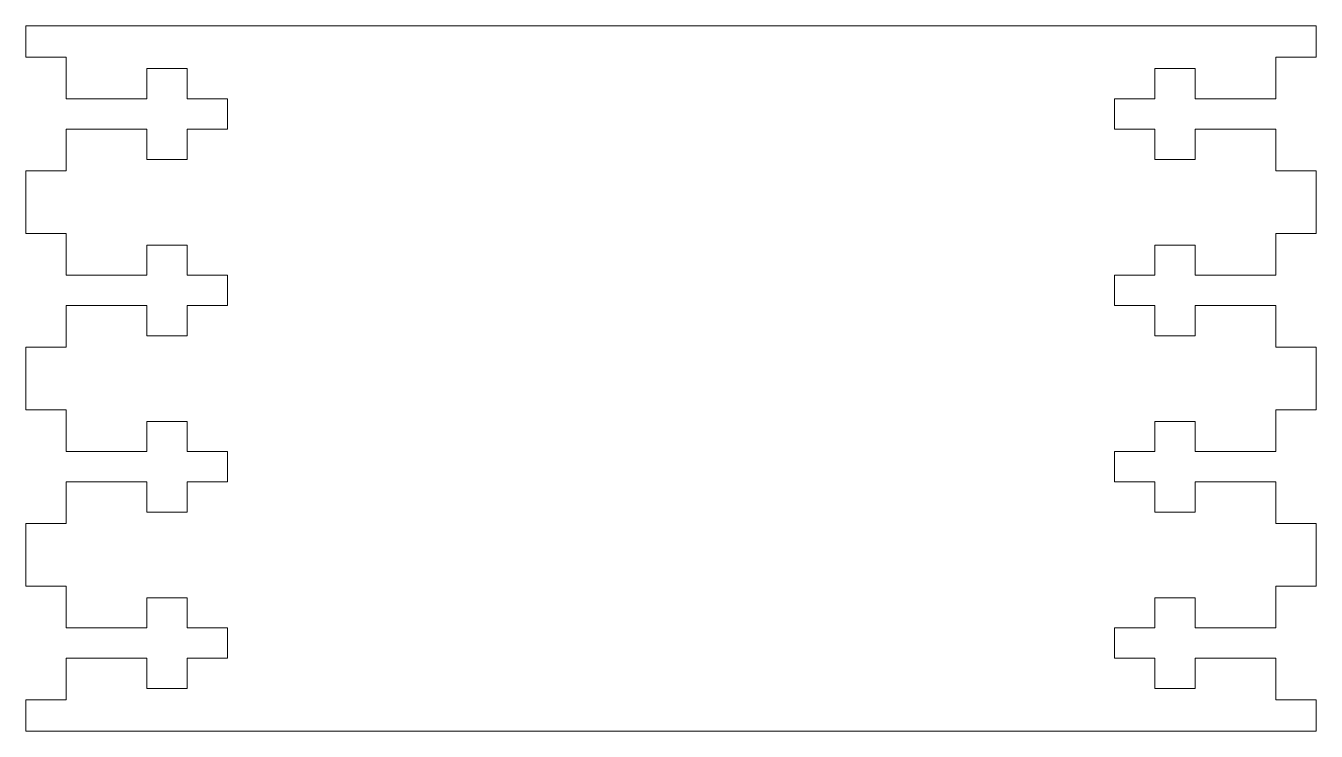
# Model space of a CAD drawing. Header units: millimetres. Extents: x -138 to -10, y -13 to 57.
import ezdxf

# ---------------------------------------------------------------- set-up
doc = ezdxf.new("R2010")
doc.units = ezdxf.units.MM

msp = doc.modelspace()

# ---------------------------------------------------------------- linework, layer by layer
at = {"color": 7, "linetype": 'Continuous', "lineweight": 15}
for p, q in [((-9.72, 56.71), (-137.72, 56.71)), ((-137.72, 53.6), (-137.72, 56.71)), ((-9.72, 56.71), (-9.72, 53.6)), ((-137.72, 53.6), (-133.72, 53.6)), ((-133.72, 53.6), (-133.72, 49.46)), ((-13.72, 53.6), (-13.72, 49.46)), ((-9.72, 53.6), (-13.72, 53.6)), ((-125.72, 49.46), (-125.72, 52.46)), ((-125.72, 52.46), (-121.72, 52.46)), ((-121.72, 49.46), (-121.72, 52.46)), ((-25.72, 52.46), (-25.72, 49.46)), ((-21.72, 52.46), (-25.72, 52.46)), ((-21.72, 52.46), (-21.72, 49.46)), ((-133.72, 49.46), (-125.72, 49.46)), ((-121.72, 49.46), (-117.72, 49.46)), ((-117.72, 46.46), (-117.72, 49.46)), ((-29.72, 49.46), (-29.72, 46.46)), ((-25.72, 49.46), (-29.72, 49.46)), ((-13.72, 49.46), (-21.72, 49.46)), ((-133.72, 46.46), (-125.72, 46.46)), ((-133.72, 46.46), (-133.72, 42.33)), ((-125.72, 43.46), (-125.72, 46.46)), ((-121.72, 46.46), (-117.72, 46.46)), ((-121.72, 43.46), (-121.72, 46.46)), ((-25.72, 46.46), (-29.72, 46.46)), ((-25.72, 46.46), (-25.72, 43.46)), ((-13.72, 46.46), (-21.72, 46.46)), ((-21.72, 46.46), (-21.72, 43.46)), ((-13.72, 46.46), (-13.72, 42.33)), ((-137.72, 42.33), (-133.72, 42.33)), ((-137.72, 36.1), (-137.72, 42.33)), ((-125.72, 43.46), (-121.72, 43.46)), ((-21.72, 43.46), (-25.72, 43.46)), ((-9.72, 42.33), (-13.72, 42.33)), ((-9.72, 42.33), (-9.72, 36.1)), ((-137.72, 36.1), (-133.72, 36.1)), ((-133.72, 36.1), (-133.72, 31.96)), ((-13.72, 36.1), (-13.72, 31.96)), ((-9.72, 36.1), (-13.72, 36.1)), ((-125.72, 31.96), (-125.72, 34.96)), ((-125.72, 34.96), (-121.72, 34.96)), ((-121.72, 31.96), (-121.72, 34.96)), ((-25.72, 34.96), (-25.72, 31.96)), ((-21.72, 34.96), (-25.72, 34.96)), ((-21.72, 34.96), (-21.72, 31.96)), ((-133.72, 31.96), (-125.72, 31.96)), ((-121.72, 31.96), (-117.72, 31.96)), ((-117.72, 28.96), (-117.72, 31.96)), ((-29.72, 31.96), (-29.72, 28.96)), ((-25.72, 31.96), (-29.72, 31.96)), ((-13.72, 31.96), (-21.72, 31.96)), ((-133.72, 28.96), (-125.72, 28.96)), ((-133.72, 28.96), (-133.72, 24.83)), ((-125.72, 25.96), (-125.72, 28.96)), ((-121.72, 28.96), (-117.72, 28.96)), ((-121.72, 25.96), (-121.72, 28.96)), ((-25.72, 28.96), (-29.72, 28.96)), ((-25.72, 28.96), (-25.72, 25.96)), ((-13.72, 28.96), (-21.72, 28.96)), ((-21.72, 28.96), (-21.72, 25.96)), ((-13.72, 28.96), (-13.72, 24.83)), ((-125.72, 25.96), (-121.72, 25.96)), ((-21.72, 25.96), (-25.72, 25.96)), ((-137.72, 24.83), (-133.72, 24.83)), ((-137.72, 18.6), (-137.72, 24.83)), ((-9.72, 24.83), (-13.72, 24.83)), ((-9.72, 24.83), (-9.72, 18.6)), ((-137.72, 18.6), (-133.72, 18.6)), ((-133.72, 18.6), (-133.72, 14.46)), ((-13.72, 18.6), (-13.72, 14.46)), ((-9.72, 18.6), (-13.72, 18.6)), ((-125.72, 14.46), (-125.72, 17.46)), ((-125.72, 17.46), (-121.72, 17.46)), ((-121.72, 14.46), (-121.72, 17.46)), ((-25.72, 17.46), (-25.72, 14.46)), ((-21.72, 17.46), (-25.72, 17.46)), ((-21.72, 17.46), (-21.72, 14.46)), ((-133.72, 14.46), (-125.72, 14.46)), ((-121.72, 14.46), (-117.72, 14.46)), ((-117.72, 11.46), (-117.72, 14.46)), ((-29.72, 14.46), (-29.72, 11.46)), ((-25.72, 14.46), (-29.72, 14.46)), ((-13.72, 14.46), (-21.72, 14.46)), ((-133.72, 11.46), (-125.72, 11.46)), ((-133.72, 11.46), (-133.72, 7.33)), ((-125.72, 8.46), (-125.72, 11.46)), ((-121.72, 11.46), (-117.72, 11.46)), ((-121.72, 8.46), (-121.72, 11.46)), ((-25.72, 11.46), (-29.72, 11.46)), ((-25.72, 11.46), (-25.72, 8.46)), ((-13.72, 11.46), (-21.72, 11.46)), ((-21.72, 11.46), (-21.72, 8.46)), ((-13.72, 11.46), (-13.72, 7.33)), ((-125.72, 8.46), (-121.72, 8.46)), ((-21.72, 8.46), (-25.72, 8.46)), ((-137.72, 7.33), (-133.72, 7.33)), ((-137.72, 1.1), (-137.72, 7.33)), ((-9.72, 7.33), (-13.72, 7.33)), ((-9.72, 7.33), (-9.72, 1.1)), ((-137.72, 1.1), (-133.72, 1.1)), ((-133.72, 1.1), (-133.72, -3.04)), ((-13.72, 1.1), (-13.72, -3.04)), ((-9.72, 1.1), (-13.72, 1.1)), ((-125.72, -3.04), (-125.72, -0.04)), ((-125.72, -0.04), (-121.72, -0.04)), ((-121.72, -3.04), (-121.72, -0.04)), ((-25.72, -0.04), (-25.72, -3.04)), ((-21.72, -0.04), (-25.72, -0.04)), ((-21.72, -0.04), (-21.72, -3.04)), ((-133.72, -3.04), (-125.72, -3.04)), ((-121.72, -3.04), (-117.72, -3.04)), ((-117.72, -6.04), (-117.72, -3.04)), ((-29.72, -3.04), (-29.72, -6.04)), ((-25.72, -3.04), (-29.72, -3.04)), ((-13.72, -3.04), (-21.72, -3.04)), ((-133.72, -6.04), (-125.72, -6.04)), ((-133.72, -6.04), (-133.72, -10.17)), ((-125.72, -9.04), (-125.72, -6.04)), ((-121.72, -6.04), (-117.72, -6.04)), ((-121.72, -9.04), (-121.72, -6.04)), ((-25.72, -6.04), (-29.72, -6.04)), ((-25.72, -6.04), (-25.72, -9.04)), ((-13.72, -6.04), (-21.72, -6.04)), ((-21.72, -6.04), (-21.72, -9.04)), ((-13.72, -6.04), (-13.72, -10.17)), ((-137.72, -10.17), (-133.72, -10.17)), ((-137.72, -13.29), (-137.72, -10.17)), ((-125.72, -9.04), (-121.72, -9.04)), ((-21.72, -9.04), (-25.72, -9.04)), ((-9.72, -10.17), (-13.72, -10.17)), ((-9.72, -10.17), (-9.72, -13.29)), ((-9.72, -13.29), (-137.72, -13.29))]:
    msp.add_line(p, q, dxfattribs=at)

doc.saveas('drawing.dxf')
